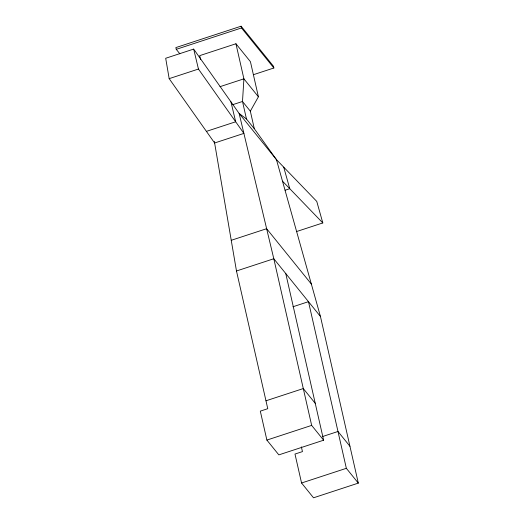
<?xml version="1.0" encoding="UTF-8"?>
<svg xmlns="http://www.w3.org/2000/svg" width="524" height="524" viewBox="0 0 524 524"><rect width="100%" height="100%" fill="white"/><g stroke="black" fill="none" stroke-linecap="round" stroke-linejoin="round"><path stroke-width="0.79" d="M296.617 231.529L322.81 222.942L316.765 201.406L276.443 159.617L254.317 128.721L250.334 111.18L258.404 96.783L250.433 61.694L235.938 43.761L199.683 55.642L200.594 59.625M253.668 74.618L273.862 67.996L273.463 66.24L241.106 26.2L175.854 47.592L176.254 49.341L179.85 53.795M176.254 49.341L241.505 27.955L273.862 67.996M193.684 49.092L165.689 58.269L169.173 78.646L214.617 142.993L243.889 133.397L198.445 69.05L193.684 49.092L239.127 113.439L276.443 159.617L320.446 316.47L358.311 483.115L313.522 497.8L301.562 482.997L294.986 454.059L302.446 451.609L301.372 446.874M169.173 78.646L198.445 69.05M219.995 86.676L243.909 78.842L258.404 96.783M232.702 104.689L242.494 101.479L243.909 78.842L235.938 43.761M206.41 131.373L235.689 121.778L230.927 101.82M285.148 190.219L289.765 188.699L283.726 167.163M231.241 240.3L266.631 228.7L311.348 284.034M285.763 273.554L323.622 440.199L278.84 454.878L266.88 440.081L260.304 411.137L267.764 408.687L236.481 270.987L273.803 258.751L320.446 316.47M292.936 306.769L308.485 301.673L346.351 468.318L358.311 483.115M265.976 400.795L303.298 388.559L315.258 403.362M266.88 440.081L311.662 425.396L323.622 440.199M322.43 436.577L337.98 431.481L349.94 446.278M301.562 482.997L346.351 468.318M254.317 128.721L246.483 119.02L239.127 113.439L273.803 258.751L311.662 425.396M282.488 181.153L322.81 222.942M250.334 111.18L242.494 101.479L246.483 119.02M241.106 26.2L241.505 27.955M214.349 141.421L236.481 270.987"/></g></svg>
